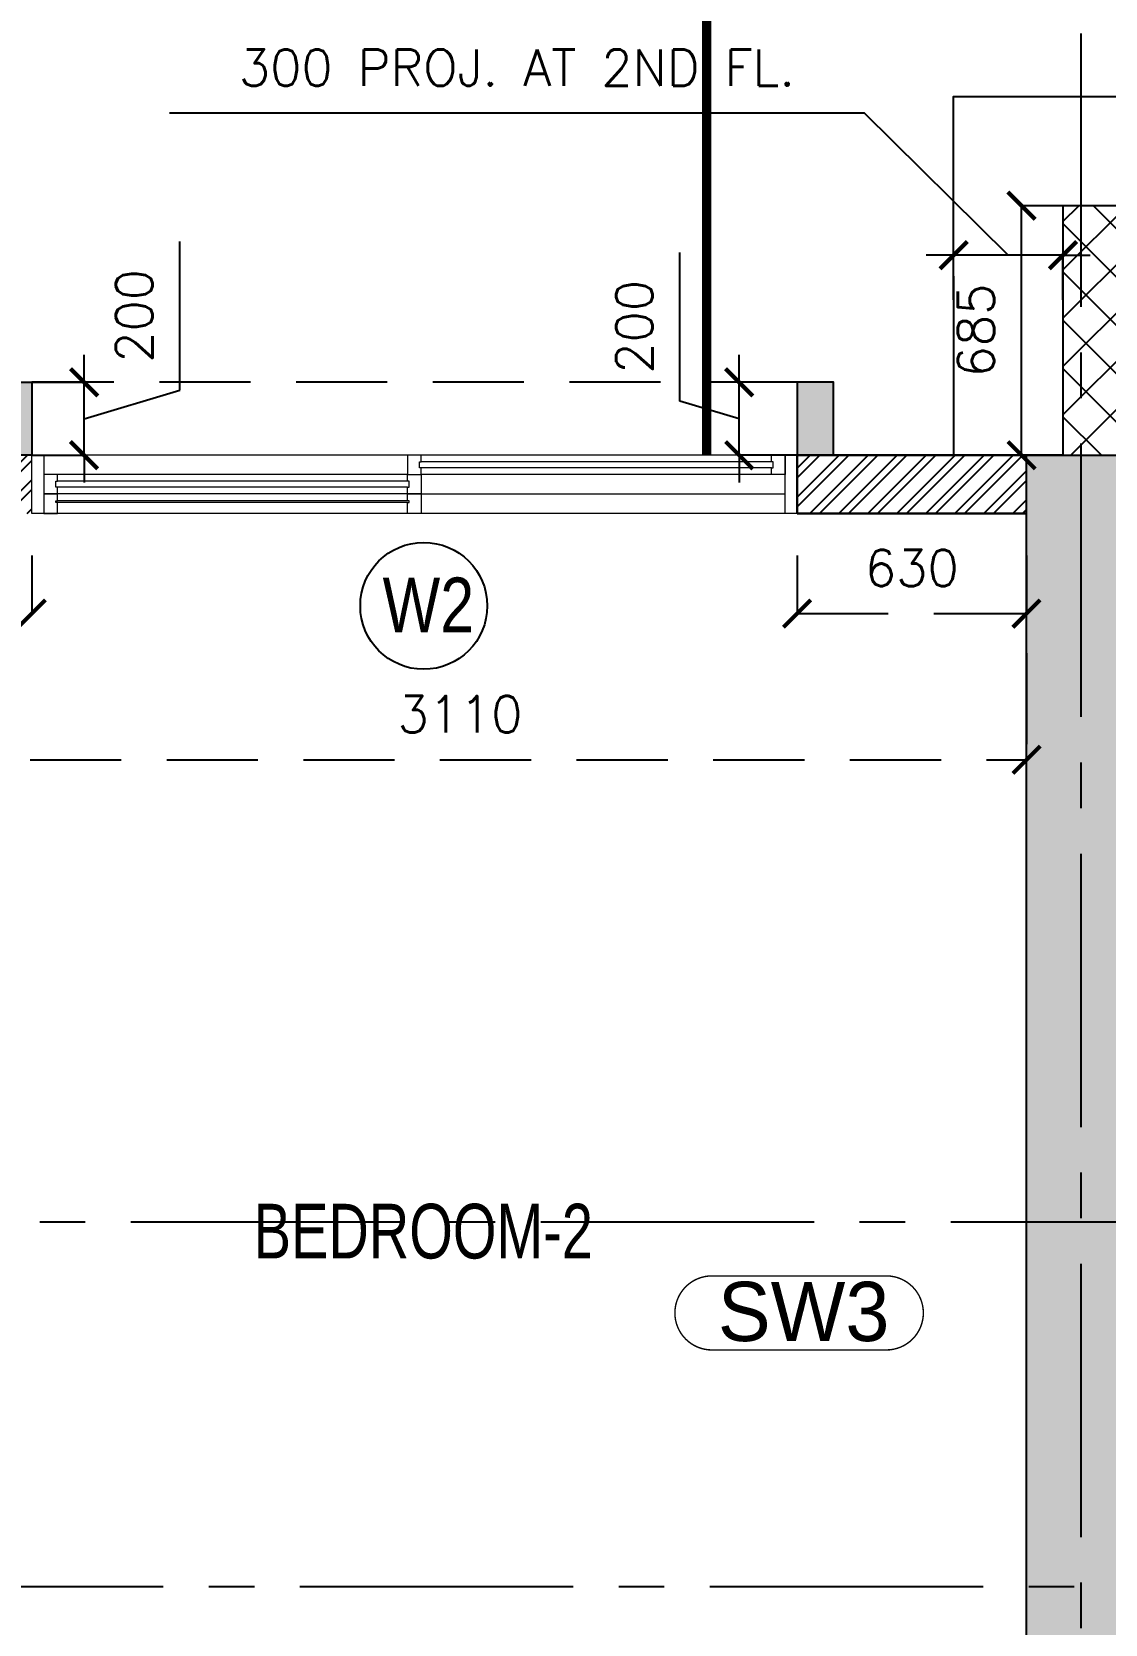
# Model space of a CAD drawing. Header units: millimetres. Extents: x 1124992 to 1258557, y -5767803 to -5695799.
# Drawn here: x 1199762 to 1202708, y -5704297 to -5699929 of the extents above; entities that cross this region are included whole.
import ezdxf
from ezdxf.enums import TextEntityAlignment as Align

# ---------------------------------------------------------------- set-up
doc = ezdxf.new("R2010")
doc.units = ezdxf.units.MM
doc.header["$LTSCALE"] = 1000
doc.header["$MEASUREMENT"] = 0
for name, pattern in [('$1$AUDIT_D_120904163729-0', [0]), ('$36$HIDDEN', [0.375, 0.25, -0.125]), ('$5$AUDIT_D_120904163729-0', [0]), ('$5$HIDDEN', [0.375, 0.25, -0.125]), ('2BHK-A - BACK$0$AUDIT_D_120904163729-0', [0]), ('AUDIT_D_120904163729-0', [0]), ('T8(T9 IS SIMILAR) - 1st FLOOR ELEVATION$0$AUDIT_D_120904163729-0', [0]), ('T8(T9 IS SIMILAR) - DIMENSION & TEXTING$0$HIDDEN', [0.375, 0.25, -0.125]), ('T8(T9 IS SIMILAR) - DIMENSION & TEXTING$0$T8_REFUGE COLUMNS$0$HIDDEN', [0.375, 0.25, -0.125]), ('T8(T9 IS SIMILAR) - TYPICAL FLOOR ELEVATION$0$AUDIT_D_120904163729-0', [0]), ('T8(T9 IS SIMILAR) - TYPICAL FLOOR ELEVATION$0$HIDDEN', [0.375, 0.25, -0.125]), ('T8_REFUGE COLUMNS$0$CENTER2', [1.125, 0.75, -0.125, 0.125, -0.125])]:
    doc.linetypes.add(name, pattern=pattern)
doc.layers.get('0').update_dxf_attribs({"linetype": 'AUDIT_D_120904163729-0'})
for name, color, linetype in [('$0$A-HATCH -160', 251, '$1$AUDIT_D_120904163729-0'), ('$1$A-DIM', 1, '$5$AUDIT_D_120904163729-0'), ('$21$A-DIMENSIONS', 2, '$36$HIDDEN'), ('2BHK-A - BACK$0$A-HATCH -160', 251, '2BHK-A - BACK$0$AUDIT_D_120904163729-0'), ('A_dim', 1, 'Continuous'), ('T8(T9 IS SIMILAR) - 1st FLOOR ELEVATION$0$A-WALL-FEATURES', 110, 'T8(T9 IS SIMILAR) - 1st FLOOR ELEVATION$0$AUDIT_D_120904163729-0'), ('T8(T9 IS SIMILAR) - DIMENSION & TEXTING$0$A-DIMENSIONS', 2, 'T8(T9 IS SIMILAR) - DIMENSION & TEXTING$0$HIDDEN'), ('T8(T9 IS SIMILAR) - DIMENSION & TEXTING$1$a-window-no', 125, 'Continuous'), ('T8(T9 IS SIMILAR) - TYPICAL FLOOR ELEVATION$0$A-DIM', 1, 'T8(T9 IS SIMILAR) - TYPICAL FLOOR ELEVATION$0$AUDIT_D_120904163729-0'), ('T8(T9 IS SIMILAR) - TYPICAL FLOOR ELEVATION$0$A-WALL HATCH', 252, 'T8(T9 IS SIMILAR) - TYPICAL FLOOR ELEVATION$0$AUDIT_D_120904163729-0'), ('T8(T9 IS SIMILAR) - TYPICAL FLOOR ELEVATION$0$A-WALL-FEATURES', 6, 'T8(T9 IS SIMILAR) - TYPICAL FLOOR ELEVATION$0$AUDIT_D_120904163729-0'), ('T8_REFUGE COLUMNS$0$A-CENTERLINE', 193, 'T8_REFUGE COLUMNS$0$CENTER2'), ('T8_REFUGE COLUMNS$0$A-RCC COLS', 3, 'Continuous'), ('T8_TYPICAL COLUMNS$0$A-RCC COLS', 3, 'Continuous')]:
    doc.layers.add(name, color=color, linetype=linetype)
for name, color, linetype, lineweight in [('2BHK-A - BACK$0$A-WALL- 160', 6, 'Continuous', 30), ('2BHK-A - BACK$0$Window', 4, 'Continuous', 20), ('T8(T9 IS SIMILAR) - DIMENSION & TEXTING$0$a-Text', 4, 'Continuous', 0), ('T8(T9 IS SIMILAR)$0$D&W', 8, 'Continuous', 25), ('T8_REFUGE COLUMNS$0$A-COLUMN NO size reduce', 81, 'Continuous', 25)]:
    doc.layers.add(name, color=color, linetype=linetype, lineweight=lineweight)
doc.layers.add('T8_REFUGE COLUMNS$1$COL-HATCH', color=7, linetype='Continuous', lineweight=25, true_color=0xa3a3a3)
doc.styles.add('$6$Romans 1', font='romans.shx', dxfattribs={"height": 100})
doc.styles.add('T8(T9 IS SIMILAR) - DIMENSION & TEXTING$0$ARIAL ARROW', font='swisscl.ttf')
doc.styles.add('T8(T9 IS SIMILAR) - DIMENSION & TEXTING$0$Romans 1', font='romans.shx', dxfattribs={"height": 100})
doc.styles.add('T8(T9 IS SIMILAR) - DIMENSION & TEXTING$1$LODHA STANDERD', font='sanss___.ttf')
doc.styles.add('T8(T9 IS SIMILAR) - TYPICAL FLOOR ELEVATION$0$Romans 1', font='romans.shx', dxfattribs={"height": 100})
doc.styles.add('T8_REFUGE COLUMNS$0$STANDARD', font='GOTHIC.TTF')
doc.dimstyles.new('$2$ALPINE S', dxfattribs={"dimscale": 0, "dimtxt": 100, "dimasz": 75, "dimexe": 0, "dimexo": 0, "dimgap": 75, "dimtad": 1, "dimdec": 0, "dimzin": 0, "dimdsep": 46, "dimtxsty": '$6$Romans 1', "dimblk": '$6$_ArchTick', "dimcen": 0.09, "dimclrd": 256, "dimclre": 256, "dimclrt": 7, "dimadec": 0, "dimazin": 0, "dimtfac": 1, "dimtdec": 0, "dimtofl": 0, "dimtmove": 1, "dimatfit": 0, "dimldrblk": '$2$_Open90', "dimfxl": 1, "dimtolj": 1, "dimtzin": 0, "dimarcsym": 0})
doc.dimstyles.new('T8(T9 IS SIMILAR) - DIMENSION & TEXTING$0$ALPINE S', dxfattribs={"dimscale": 0, "dimtxt": 100, "dimasz": 75, "dimexe": 0, "dimexo": 0, "dimgap": 75, "dimtad": 1, "dimdec": 0, "dimzin": 0, "dimdsep": 46, "dimtxsty": 'T8(T9 IS SIMILAR) - DIMENSION & TEXTING$0$Romans 1', "dimblk": 'T8(T9 IS SIMILAR) - DIMENSION & TEXTING$0$_ArchTick', "dimcen": 0.09, "dimclrd": 256, "dimclre": 256, "dimclrt": 7, "dimadec": 0, "dimazin": 0, "dimtfac": 1, "dimtdec": 0, "dimtofl": 0, "dimtmove": 1, "dimatfit": 0, "dimldrblk": 'T8(T9 IS SIMILAR) - DIMENSION & TEXTING$0$_Open90', "dimfxl": 1, "dimtolj": 1, "dimtzin": 0, "dimarcsym": 0})
doc.dimstyles.new('T8(T9 IS SIMILAR) - TYPICAL FLOOR ELEVATION$0$ALPINE S', dxfattribs={"dimscale": 0, "dimtxt": 100, "dimasz": 75, "dimexe": 0, "dimexo": 0, "dimgap": 75, "dimtad": 1, "dimdec": 0, "dimzin": 0, "dimdsep": 46, "dimtxsty": 'T8(T9 IS SIMILAR) - TYPICAL FLOOR ELEVATION$0$Romans 1', "dimblk": 'T8(T9 IS SIMILAR) - TYPICAL FLOOR ELEVATION$0$_ArchTick', "dimcen": 0.09, "dimclrd": 256, "dimclre": 256, "dimclrt": 7, "dimadec": 0, "dimazin": 0, "dimtfac": 1, "dimtdec": 0, "dimtofl": 0, "dimtmove": 1, "dimatfit": 0, "dimldrblk": 'T8(T9 IS SIMILAR) - TYPICAL FLOOR ELEVATION$0$_Open90', "dimfxl": 1, "dimtolj": 1, "dimtzin": 0, "dimarcsym": 0})

# ---------------------------------------------------------------- blocks, each defined once
blk = doc.blocks.new('T8(T9 IS SIMILAR) - DIMENSION & TEXTING$1$WINDOW TAG')
at = {"layer": 'T8(T9 IS SIMILAR) - DIMENSION & TEXTING$1$a-window-no'}
blk.add_circle((0, 0), 174.1, dxfattribs=at)
at = {"layer": 'T8(T9 IS SIMILAR) - DIMENSION & TEXTING$1$a-window-no', "style": 'T8(T9 IS SIMILAR) - DIMENSION & TEXTING$1$LODHA STANDERD'}
blk.add_attdef('WINDOW', text='', height=150, dxfattribs=at).set_placement((11.3, 2.8), align=Align.MIDDLE_CENTER)
blk = doc.blocks.new('T8(T9 IS SIMILAR) - DIMENSION & TEXTING$0$_ArchTick')
at = {"color": 0, "linetype": 'ByBlock', "const_width": 0.15}
blk.add_lwpolyline([(-0.5, -0.5), (0.5, 0.5)], dxfattribs=at)
blk = doc.blocks.new('*D500')
at = {"layer": 'T8(T9 IS SIMILAR) - DIMENSION & TEXTING$0$A-DIMENSIONS', "linetype": 'T8(T9 IS SIMILAR) - DIMENSION & TEXTING$0$HIDDEN', "lineweight": -2, "transparency": 16777216}
for p, q in [((1199382.6, -5701364.4), (1199382.6, -5701524.7)), ((1199762.6, -5701365.5), (1199762.6, -5701524.7))]:
    blk.add_line(p, q, dxfattribs=at)
at = {"layer": 'T8(T9 IS SIMILAR) - DIMENSION & TEXTING$0$A-DIMENSIONS', "lineweight": -2, "transparency": 16777216}
blk.add_line((1199382.6, -5701524.7), (1199762.6, -5701524.7), dxfattribs=at)
at = {"layer": 'T8(T9 IS SIMILAR) - DIMENSION & TEXTING$0$A-DIMENSIONS', "linetype": 'ByBlock', "lineweight": -2, "transparency": 16777216, "xscale": 75, "yscale": 75, "zscale": 75, "rotation": 180}
blk.add_blockref('T8(T9 IS SIMILAR) - DIMENSION & TEXTING$0$_ArchTick', (1199382.6, -5701524.7), dxfattribs=at)
at = {"layer": 'T8(T9 IS SIMILAR) - DIMENSION & TEXTING$0$A-DIMENSIONS', "linetype": 'ByBlock', "lineweight": -2, "transparency": 16777216, "xscale": 75, "yscale": 75, "zscale": 75}
blk.add_blockref('T8(T9 IS SIMILAR) - DIMENSION & TEXTING$0$_ArchTick', (1199762.6, -5701524.7), dxfattribs=at)
at = {"layer": 'T8(T9 IS SIMILAR) - DIMENSION & TEXTING$0$A-DIMENSIONS', "color": 7, "linetype": 'ByBlock', "transparency": 16777216, "insert": (1199572.6, -5701399.7), "char_height": 100, "attachment_point": 5, "style": 'T8(T9 IS SIMILAR) - DIMENSION & TEXTING$0$Romans 1'}
blk.add_mtext('\\A1;380', dxfattribs=at)
blk = doc.blocks.new('T8(T9 IS SIMILAR) - DIMENSION & TEXTING$0$_Open90')
at = {"color": 0, "linetype": 'ByBlock', "lineweight": -2}
for p, q in [((0, 0), (-1, 0)), ((-0.5, 0.5), (0, 0)), ((0, 0), (-0.5, -0.5))]:
    blk.add_line(p, q, dxfattribs=at)
blk = doc.blocks.new('*D501')
at = {"layer": 'T8(T9 IS SIMILAR) - DIMENSION & TEXTING$0$A-DIMENSIONS', "linetype": 'T8(T9 IS SIMILAR) - DIMENSION & TEXTING$0$HIDDEN', "lineweight": -2, "transparency": 16777216}
for p, q in [((1201862.6, -5701365.5), (1201862.6, -5701524.7)), ((1202492.3, -5701365.5), (1202492.3, -5701524.7))]:
    blk.add_line(p, q, dxfattribs=at)
at = {"layer": 'T8(T9 IS SIMILAR) - DIMENSION & TEXTING$0$A-DIMENSIONS', "lineweight": -2, "transparency": 16777216}
blk.add_line((1201862.6, -5701524.7), (1202492.3, -5701524.7), dxfattribs=at)
at = {"layer": 'T8(T9 IS SIMILAR) - DIMENSION & TEXTING$0$A-DIMENSIONS', "linetype": 'ByBlock', "lineweight": -2, "transparency": 16777216, "xscale": 75, "yscale": 75, "zscale": 75, "rotation": 180}
blk.add_blockref('T8(T9 IS SIMILAR) - DIMENSION & TEXTING$0$_ArchTick', (1201862.6, -5701524.7), dxfattribs=at)
at = {"layer": 'T8(T9 IS SIMILAR) - DIMENSION & TEXTING$0$A-DIMENSIONS', "linetype": 'ByBlock', "lineweight": -2, "transparency": 16777216, "xscale": 75, "yscale": 75, "zscale": 75}
blk.add_blockref('T8(T9 IS SIMILAR) - DIMENSION & TEXTING$0$_ArchTick', (1202492.3, -5701524.7), dxfattribs=at)
at = {"layer": 'T8(T9 IS SIMILAR) - DIMENSION & TEXTING$0$A-DIMENSIONS', "color": 7, "linetype": 'ByBlock', "transparency": 16777216, "insert": (1202177.5, -5701399.7), "char_height": 100, "attachment_point": 5, "style": 'T8(T9 IS SIMILAR) - DIMENSION & TEXTING$0$Romans 1'}
blk.add_mtext('\\A1;630', dxfattribs=at)
blk = doc.blocks.new('*D503')
at = {"layer": 'T8(T9 IS SIMILAR) - DIMENSION & TEXTING$0$A-DIMENSIONS', "linetype": 'T8(T9 IS SIMILAR) - DIMENSION & TEXTING$0$HIDDEN', "lineweight": -2, "transparency": 16777216}
for p, q in [((1199382.6, -5701633.4), (1199382.6, -5701925.9)), ((1202492.3, -5701633.4), (1202492.3, -5701925.9))]:
    blk.add_line(p, q, dxfattribs=at)
at = {"layer": 'T8(T9 IS SIMILAR) - DIMENSION & TEXTING$0$A-DIMENSIONS', "lineweight": -2, "transparency": 16777216}
blk.add_line((1199382.6, -5701925.9), (1202492.3, -5701925.9), dxfattribs=at)
at = {"layer": 'T8(T9 IS SIMILAR) - DIMENSION & TEXTING$0$A-DIMENSIONS', "linetype": 'ByBlock', "lineweight": -2, "transparency": 16777216, "xscale": 75, "yscale": 75, "zscale": 75, "rotation": 180}
blk.add_blockref('T8(T9 IS SIMILAR) - DIMENSION & TEXTING$0$_ArchTick', (1199382.6, -5701925.9), dxfattribs=at)
at = {"layer": 'T8(T9 IS SIMILAR) - DIMENSION & TEXTING$0$A-DIMENSIONS', "linetype": 'ByBlock', "lineweight": -2, "transparency": 16777216, "xscale": 75, "yscale": 75, "zscale": 75}
blk.add_blockref('T8(T9 IS SIMILAR) - DIMENSION & TEXTING$0$_ArchTick', (1202492.3, -5701925.9), dxfattribs=at)
at = {"layer": 'T8(T9 IS SIMILAR) - DIMENSION & TEXTING$0$A-DIMENSIONS', "color": 7, "linetype": 'ByBlock', "transparency": 16777216, "insert": (1200937.4, -5701800.9), "char_height": 100, "attachment_point": 5, "style": 'T8(T9 IS SIMILAR) - DIMENSION & TEXTING$0$Romans 1'}
blk.add_mtext('\\A1;3110', dxfattribs=at)
blk = doc.blocks.new('T8_REFUGE COLUMNS')
at = {"layer": 'T8_REFUGE COLUMNS$1$COL-HATCH', "linetype": 'ByBlock'}
h = blk.add_hatch(color=256, dxfattribs=at)
h.dxf.hatch_style = 1
h.paths.add_polyline_path([(1202492.1, -5701089.9), (1202792.1, -5701089.9), (1202792.1, -5705299.9), (1202492.1, -5705299.9)])
at = {"layer": 'T8_REFUGE COLUMNS$0$A-CENTERLINE'}
for p, q in [((1202642.1, -5728808.5), (1202642.1, -5698573.6)), ((1214284.1, -5703194.9), (1182156.9, -5703194.9)), ((1218123.2, -5704194.9), (1182156.9, -5704194.9))]:
    blk.add_line(p, q, dxfattribs=at)
at = {"layer": 'T8_REFUGE COLUMNS$0$A-COLUMN NO size reduce', "linetype": 'ByBlock', "const_width": 3.9}
blk.add_lwpolyline([(1201628.8, -5703545.1, -1), (1201628.8, -5703341.9), (1202107.5, -5703341.9, -1), (1202107.5, -5703545.1)], format="xyb", close=True, dxfattribs=at)
at = {"layer": 'T8_REFUGE COLUMNS$0$A-RCC COLS', "linetype": 'ByBlock'}
blk.add_lwpolyline([(1202492.1, -5701089.9), (1202792.1, -5701089.9), (1202792.1, -5705299.9), (1202492.1, -5705299.9)], close=True, dxfattribs=at)
at = {"layer": 'T8_REFUGE COLUMNS$0$A-COLUMN NO size reduce', "linetype": 'ByBlock', "insert": (1201645.1, -5703358.2), "char_height": 162.5, "attachment_point": 1, "style": 'T8_REFUGE COLUMNS$0$STANDARD'}
blk.add_mtext_dynamic_manual_height_columns('SW3', width=1423.613, gutter_width=500, heights=[0], dxfattribs=at)
blk = doc.blocks.new('T8_TYPICAL COLUMNS')
at = {"layer": 'T8_TYPICAL COLUMNS$0$A-RCC COLS', "linetype": 'ByBlock'}
blk.add_blockref('T8_REFUGE COLUMNS', (0, 0), dxfattribs=at)
blk = doc.blocks.new('2BHK-A - BACK$0$2100')
at = {"layer": '2BHK-A - BACK$0$Window', "color": 1, "lineweight": 13}
for p, q in [((1150876.5, -5693344.1), (1148842.5, -5693344.1)), ((1149840.7, -5693344.1), (1148880, -5693344.1)), ((1149840.7, -5693397.4), (1148880, -5693397.4)), ((1149840.7, -5693397.4), (1149878.2, -5693397.4)), ((1149878.2, -5693397.4), (1150876.5, -5693397.4)), ((1148842.5, -5693450.8), (1148842.5, -5693450.8)), ((1149840.7, -5693450.8), (1148880, -5693450.8)), ((1150839, -5693450.8), (1149878.2, -5693450.8)), ((1149840.7, -5693504.1), (1148842.5, -5693504.1)), ((1150839, -5693504.1), (1149878.2, -5693504.1))]:
    blk.add_line(p, q, dxfattribs=at)
at = {"layer": '2BHK-A - BACK$0$Window', "color": 5, "lineweight": 13}
for p, q in [((1149840.7, -5693374.4), (1148880, -5693374.4)), ((1149840.7, -5693378.9), (1148880, -5693378.9)), ((1149840.7, -5693416), (1148880, -5693416)), ((1149840.7, -5693432.2), (1148880, -5693432.2)), ((1150839, -5693469.3), (1149878.2, -5693469.3)), ((1150839, -5693485.5), (1149878.2, -5693485.5))]:
    blk.add_line(p, q, dxfattribs=at)
at = {"layer": '2BHK-A - BACK$0$Window', "color": 4, "lineweight": 13}
for points in [[(1148842.5, -5693344.1), (1148809.5, -5693344.1), (1148809.5, -5693504.1), (1148842.5, -5693504.1)], [(1148880, -5693378.9), (1148880, -5693397.4), (1148842.5, -5693397.4), (1148842.5, -5693344.1), (1148880, -5693344.1), (1148880, -5693374.4), (1148875.5, -5693374.4), (1148875.5, -5693378.9)], [(1149840.7, -5693378.9), (1149840.7, -5693397.4), (1149878.2, -5693397.4), (1149878.2, -5693344.1), (1149840.7, -5693344.1), (1149840.7, -5693374.4), (1149845.2, -5693374.4), (1149845.2, -5693378.9)], [(1150909.5, -5693344.1), (1150876.5, -5693344.1), (1150876.5, -5693504.1), (1150909.5, -5693504.1)], [(1148880, -5693432.2), (1148880, -5693450.8), (1148842.5, -5693450.8), (1148842.5, -5693397.4), (1148880, -5693397.4), (1148880, -5693416), (1148875.5, -5693416), (1148875.5, -5693432.2)], [(1149840.7, -5693432.2), (1149840.7, -5693450.8), (1149878.2, -5693450.8), (1149878.2, -5693397.4), (1149840.7, -5693397.4), (1149840.7, -5693416), (1149845.2, -5693416), (1149845.2, -5693432.2)], [(1149878.2, -5693485.5), (1149878.2, -5693504.1), (1149840.7, -5693504.1), (1149840.7, -5693450.8), (1149878.2, -5693450.8), (1149878.2, -5693469.3), (1149873.7, -5693469.3), (1149873.7, -5693485.5)], [(1150839, -5693485.5), (1150839, -5693504.1), (1150876.5, -5693504.1), (1150876.5, -5693450.8), (1150839, -5693450.8), (1150839, -5693469.3), (1150843.5, -5693469.3), (1150843.5, -5693485.5)]]:
    blk.add_lwpolyline(points, close=True, dxfattribs=at)
blk = doc.blocks.new('2BHK-A - BACK')
at = {"layer": '2BHK-A - BACK$0$A-HATCH -160', "linetype": 'ByBlock'}
h = blk.add_hatch(dxfattribs=at)
h.set_pattern_fill('ANSI32', color=256, scale=150)
h.paths.add_polyline_path([(1201862.5, -5701249.9), (1202492.1, -5701249.9), (1202492.1, -5701089.9), (1201862.5, -5701089.9)])
h.paths.add_polyline_path([(1199762.5, -5701090.3), (1199382.1, -5701090.3), (1199382.1, -5701249.9), (1199762.5, -5701249.9)])
at = {"layer": '2BHK-A - BACK$0$A-WALL- 160', "linetype": 'ByBlock'}
for p, q in [((1201862.5, -5701089.9), (1202492.1, -5701089.9)), ((1201862.5, -5701249.9), (1201862.5, -5701089.9)), ((1201862.5, -5701249.9), (1202492.1, -5701249.9))]:
    blk.add_line(p, q, dxfattribs=at)
at = {"layer": '2BHK-A - BACK$0$A-WALL- 160', "linetype": 'ByBlock', "xscale": -1, "rotation": 180}
blk.add_blockref('2BHK-A - BACK$0$2100', (50953, -11394594), dxfattribs=at)
blk = doc.blocks.new('T8(T9 IS SIMILAR) - TYPICAL FLOOR ELEVATION$0$_ArchTick')
at = {"color": 0, "linetype": 'ByBlock', "const_width": 0.15}
blk.add_lwpolyline([(-0.5, -0.5), (0.5, 0.5)], dxfattribs=at)
blk = doc.blocks.new('*D700')
at = {"layer": 'T8(T9 IS SIMILAR) - TYPICAL FLOOR ELEVATION$0$A-DIM', "lineweight": -2, "transparency": 16777216}
for p, q in [((1200168.4, -5700911.6), (1200168.4, -5700504.4)), ((1199905.9, -5700890.3), (1199905.9, -5700815.3)), ((1199905.9, -5701090.3), (1199905.9, -5700890.3)), ((1199905.9, -5700990.3), (1200168.4, -5700911.6)), ((1199905.9, -5701090.3), (1199905.9, -5701165.3))]:
    blk.add_line(p, q, dxfattribs=at)
at = {"layer": 'T8(T9 IS SIMILAR) - TYPICAL FLOOR ELEVATION$0$A-DIM', "linetype": 'T8(T9 IS SIMILAR) - TYPICAL FLOOR ELEVATION$0$HIDDEN', "lineweight": -2, "transparency": 16777216}
for p, q in [((1199762.5, -5700890.3), (1199905.9, -5700890.3)), ((1199762.5, -5701090.3), (1199905.9, -5701090.3))]:
    blk.add_line(p, q, dxfattribs=at)
at = {"layer": 'T8(T9 IS SIMILAR) - TYPICAL FLOOR ELEVATION$0$A-DIM', "linetype": 'ByBlock', "lineweight": -2, "transparency": 16777216, "xscale": 75, "yscale": 75, "zscale": 75}
for p, rotation in [((1199905.9, -5700890.3), 270), ((1199905.9, -5701090.3), 90)]:
    blk.add_blockref('T8(T9 IS SIMILAR) - TYPICAL FLOOR ELEVATION$0$_ArchTick', p, dxfattribs=dict(at, rotation=rotation))
at = {"layer": 'T8(T9 IS SIMILAR) - TYPICAL FLOOR ELEVATION$0$A-DIM', "color": 7, "linetype": 'ByBlock', "transparency": 16777216, "insert": (1200043.4, -5700708), "char_height": 100, "attachment_point": 5, "rotation": 90, "style": 'T8(T9 IS SIMILAR) - TYPICAL FLOOR ELEVATION$0$Romans 1'}
blk.add_mtext('\\A1;200', dxfattribs=at)
blk = doc.blocks.new('T8(T9 IS SIMILAR) - TYPICAL FLOOR ELEVATION$0$_Open90')
at = {"color": 0, "linetype": 'ByBlock', "lineweight": -2}
for p, q in [((0, 0), (-1, 0)), ((-0.5, 0.5), (0, 0)), ((0, 0), (-0.5, -0.5))]:
    blk.add_line(p, q, dxfattribs=at)
blk = doc.blocks.new('*D701')
at = {"layer": 'T8(T9 IS SIMILAR) - TYPICAL FLOOR ELEVATION$0$A-DIM', "lineweight": -2, "transparency": 16777216}
for p, q in [((1201541, -5700941.6), (1201541, -5700534.4)), ((1201703.5, -5700890.3), (1201703.5, -5700815.3)), ((1201703.5, -5701090.3), (1201703.5, -5700890.3)), ((1201703.5, -5700990.3), (1201541, -5700941.6)), ((1201703.5, -5701090.3), (1201703.5, -5701165.3))]:
    blk.add_line(p, q, dxfattribs=at)
at = {"layer": 'T8(T9 IS SIMILAR) - TYPICAL FLOOR ELEVATION$0$A-DIM', "linetype": 'T8(T9 IS SIMILAR) - TYPICAL FLOOR ELEVATION$0$HIDDEN', "lineweight": -2, "transparency": 16777216}
for p, q in [((1201862.6, -5700890.3), (1201703.5, -5700890.3)), ((1201862.6, -5701090.3), (1201703.5, -5701090.3))]:
    blk.add_line(p, q, dxfattribs=at)
at = {"layer": 'T8(T9 IS SIMILAR) - TYPICAL FLOOR ELEVATION$0$A-DIM', "linetype": 'ByBlock', "lineweight": -2, "transparency": 16777216, "xscale": 75, "yscale": 75, "zscale": 75}
for p, rotation in [((1201703.5, -5700890.3), 270), ((1201703.5, -5701090.3), 90)]:
    blk.add_blockref('T8(T9 IS SIMILAR) - TYPICAL FLOOR ELEVATION$0$_ArchTick', p, dxfattribs=dict(at, rotation=rotation))
at = {"layer": 'T8(T9 IS SIMILAR) - TYPICAL FLOOR ELEVATION$0$A-DIM', "color": 7, "linetype": 'ByBlock', "transparency": 16777216, "insert": (1201416, -5700738), "char_height": 100, "attachment_point": 5, "rotation": 90, "style": 'T8(T9 IS SIMILAR) - TYPICAL FLOOR ELEVATION$0$Romans 1'}
blk.add_mtext('\\A1;200', dxfattribs=at)
blk = doc.blocks.new('*D702')
at = {"layer": 'T8(T9 IS SIMILAR) - TYPICAL FLOOR ELEVATION$0$A-DIM', "linetype": 'T8(T9 IS SIMILAR) - TYPICAL FLOOR ELEVATION$0$HIDDEN', "lineweight": -2, "transparency": 16777216}
for p, q in [((1202592.3, -5700405.8), (1202478.6, -5700405.8)), ((1202592.3, -5701090.3), (1202478.6, -5701090.3))]:
    blk.add_line(p, q, dxfattribs=at)
at = {"layer": 'T8(T9 IS SIMILAR) - TYPICAL FLOOR ELEVATION$0$A-DIM', "lineweight": -2, "transparency": 16777216}
blk.add_line((1202478.6, -5701090.3), (1202478.6, -5700405.8), dxfattribs=at)
at = {"layer": 'T8(T9 IS SIMILAR) - TYPICAL FLOOR ELEVATION$0$A-DIM', "linetype": 'ByBlock', "lineweight": -2, "transparency": 16777216, "xscale": 75, "yscale": 75, "zscale": 75}
for p, rotation in [((1202478.6, -5700405.8), 90), ((1202478.6, -5701090.3), 270)]:
    blk.add_blockref('T8(T9 IS SIMILAR) - TYPICAL FLOOR ELEVATION$0$_ArchTick', p, dxfattribs=dict(at, rotation=rotation))
at = {"layer": 'T8(T9 IS SIMILAR) - TYPICAL FLOOR ELEVATION$0$A-DIM', "color": 7, "linetype": 'ByBlock', "transparency": 16777216, "insert": (1202353.6, -5700748.1), "char_height": 100, "attachment_point": 5, "rotation": 90, "style": 'T8(T9 IS SIMILAR) - TYPICAL FLOOR ELEVATION$0$Romans 1'}
blk.add_mtext('\\A1;685', dxfattribs=at)
blk = doc.blocks.new('T8(T9 IS SIMILAR) - 1st FLOOR ELEVATION')
at = {"layer": 'T8(T9 IS SIMILAR) - 1st FLOOR ELEVATION$0$A-WALL-FEATURES', "color": 5, "linetype": 'T8(T9 IS SIMILAR) - 1st FLOOR ELEVATION$0$AUDIT_D_120904163729-0', "ltscale": 0.5}
blk.add_lwpolyline([(1202292.4, -5701090.3), (1202292.2, -5700105.8), (1210252.3, -5700105.8), (1210252.3, -5701089.9)], dxfattribs=at)
blk = doc.blocks.new('$6$_ArchTick')
at = {"color": 0, "linetype": 'ByBlock', "const_width": 0.15}
blk.add_lwpolyline([(-0.5, -0.5), (0.5, 0.5)], dxfattribs=at)
blk = doc.blocks.new('*D77')
at = {"layer": '$1$A-DIM', "lineweight": -2, "transparency": 16777216}
for p, q in [((17215.3, 18648), (15308.2, 18648)), ((17610.2, 18258.4), (17215.3, 18648)), ((17460.2, 18258.4), (17385.2, 18258.4)), ((17760.2, 18258.4), (17460.2, 18258.4)), ((17760.2, 18258.4), (17835.2, 18258.4))]:
    blk.add_line(p, q, dxfattribs=at)
at = {"layer": '$1$A-DIM', "linetype": '$5$HIDDEN', "lineweight": -2, "transparency": 16777216}
for p, q in [((17460.2, 18135.9), (17460.2, 18258.4)), ((17760.2, 18135.9), (17760.2, 18258.4))]:
    blk.add_line(p, q, dxfattribs=at)
at = {"layer": '$1$A-DIM', "linetype": 'ByBlock', "lineweight": -2, "transparency": 16777216, "xscale": 75, "yscale": 75, "zscale": 75}
blk.add_blockref('$6$_ArchTick', (17460.2, 18258.4), dxfattribs=at)
at = {"layer": '$1$A-DIM', "linetype": 'ByBlock', "lineweight": -2, "transparency": 16777216, "xscale": 75, "yscale": 75, "zscale": 75, "rotation": 180}
blk.add_blockref('$6$_ArchTick', (17760.2, 18258.4), dxfattribs=at)
at = {"layer": '$1$A-DIM', "color": 7, "linetype": 'ByBlock', "transparency": 16777216, "insert": (16261.7, 18773), "char_height": 100, "attachment_point": 5, "style": '$6$Romans 1'}
blk.add_mtext('\\A1;300 PROJ. AT 2ND FL.', dxfattribs=at)
blk = doc.blocks.new('$2$_Open90')
at = {"color": 0, "linetype": 'ByBlock', "lineweight": -2}
for p, q in [((0, 0), (-1, 0)), ((-0.5, 0.5), (0, 0)), ((0, 0), (-0.5, -0.5))]:
    blk.add_line(p, q, dxfattribs=at)
blk = doc.blocks.new('T8(T9 IS SIMILAR) - DIMENSION & TEXTING')
at = {"color": 4, "linetype": 'T8(T9 IS SIMILAR) - DIMENSION & TEXTING$0$T8_REFUGE COLUMNS$0$HIDDEN', "ltscale": 5, "const_width": 25, "elevation": 0.1}
blk.add_lwpolyline([(1201614.3, -5696849.1), (1201614.3, -5701090.9)], dxfattribs=at)
at = {"layer": 'T8(T9 IS SIMILAR) - DIMENSION & TEXTING$1$a-window-no'}
ref = blk.add_blockref('T8(T9 IS SIMILAR) - DIMENSION & TEXTING$1$WINDOW TAG', (1200838.1, -5701503.6), dxfattribs=at)
ref.add_attrib('WINDOW', 'W2', dxfattribs={"height": 150, "style": 'T8(T9 IS SIMILAR) - DIMENSION & TEXTING$1$LODHA STANDERD', "width": 0.8}).set_placement((1200850.8, -5701500.9), align=Align.MIDDLE_CENTER)
at = {"layer": 'T8(T9 IS SIMILAR) - DIMENSION & TEXTING$0$a-Text', "style": 'T8(T9 IS SIMILAR) - DIMENSION & TEXTING$0$ARIAL ARROW'}
blk.add_text('BEDROOM-2', height=150, dxfattribs=at).set_placement((1200371.2, -5703294.1))
at = {"layer": 'T8(T9 IS SIMILAR) - DIMENSION & TEXTING$0$A-DIMENSIONS', "linetype": 'ByBlock'}
dim = blk.add_linear_dim(base=(1199762.6, -5701524.7), p1=(1199382.6, -5701364.4), p2=(1199762.6, -5701365.5), dimstyle='T8(T9 IS SIMILAR) - DIMENSION & TEXTING$0$ALPINE S', override={"dimscale": 1, "dimfxl": 5, "dimarcsym": 1}, dxfattribs=at)
dim.commit()
dim.dimension.update_dxf_attribs({"geometry": '*D500', "text_midpoint": (1199572.6, -5701524.7), "dimtype": 128})
for base, p1, p2, picture, middle in [((1202492.3, -5701524.7), (1201862.6, -5701365.5), (1202492.3, -5701365.5), '*D501', (1202177.5, -5701399.7)), ((1202492.3, -5701925.9), (1199382.6, -5701633.4), (1202492.3, -5701633.4), '*D503', (1200937.4, -5701800.9))]:
    dim = blk.add_linear_dim(base=base, p1=p1, p2=p2, dimstyle='T8(T9 IS SIMILAR) - DIMENSION & TEXTING$0$ALPINE S', override={"dimscale": 1, "dimfxl": 5, "dimarcsym": 1}, dxfattribs=at)
    dim.commit()
    dim.dimension.update_dxf_attribs({"geometry": picture, "text_midpoint": middle})
blk = doc.blocks.new('T8(T9 IS SIMILAR) - TYPICAL FLOOR ELEVATION')
at = {"layer": 'T8(T9 IS SIMILAR) - TYPICAL FLOOR ELEVATION$0$A-WALL HATCH', "linetype": 'ByBlock'}
h = blk.add_hatch(dxfattribs=at)
h.set_pattern_fill('ANSI37', color=256, scale=750)
h.set_pattern_definition([(45, (-0.1, -0.21), (-66.2912607, 66.2912607), []), (135, (-0.1, -0.21), (-66.2912607, -66.2912607), [])])
h.paths.add_polyline_path([(1186632.3, -5709913.9), (1186432.3, -5709913.9), (1186432.3, -5708154.2), (1186632.3, -5708154.2)])
h.paths.add_polyline_path([(1190032.3, -5708154), (1190232.6, -5708154), (1190232.6, -5709913.7), (1190032.3, -5709913.7)])
h.paths.add_polyline_path([(1202792.3, -5700405.8), (1202592.3, -5700405.8), (1202592.3, -5701090.3), (1202792.3, -5701090.3)])
h.paths.add_polyline_path([(1209952.2, -5700405.8), (1209752.2, -5700405.8), (1209752.2, -5701092), (1209952.2, -5701092)])
h.paths.add_polyline_path([(1222512.1, -5708154), (1222311.7, -5708154), (1222311.7, -5709913.7), (1222512.1, -5709913.7)])
h.paths.add_polyline_path([(1225912.1, -5709913.9), (1226112.1, -5709913.9), (1226112.1, -5708154.2), (1225912.1, -5708154.2)])
h.paths.add_polyline_path([(1209852.3, -5729369.1), (1210052.3, -5729369.1), (1210052.3, -5728684.2), (1209852.3, -5728684.2)])
h.paths.add_polyline_path([(1202692.1, -5729369.1), (1202492, -5729369.1), (1202492, -5728684.2), (1202692.1, -5728684.2)])
h = blk.add_hatch(dxfattribs=at)
h.set_pattern_fill('ZIGZAG', color=256, scale=250)
h.set_pattern_definition([(0, (0, 0), (31.25, 31.25), [31.25, -31.25]), (90, (31.25, 0), (-31.25, 31.25), [31.25, -31.25])])
h.paths.add_polyline_path([(1186332.7, -5719983.5), (1186332.7, -5719683.5), (1186432.7, -5719683.5), (1186432.7, -5719883.5), (1186982.7, -5719883.5), (1186982.7, -5719523.5), (1187082.7, -5719523.5), (1187082.7, -5719983.5)])
h.paths.add_polyline_path([(1190232.7, -5719983.5), (1190232.7, -5719683.5), (1190132.7, -5719683.5), (1190132.7, -5719883.5), (1189582.7, -5719883.5), (1189582.7, -5719523.5), (1189482.7, -5719523.5), (1189482.7, -5719983.5)])
h.paths.add_polyline_path([(1190857.7, -5717933.5), (1190857.7, -5717733.5), (1190757.7, -5717733.5), (1190757.7, -5717933.5)])
h.paths.add_polyline_path([(1193357.7, -5717733.5), (1193357.7, -5717933.5), (1193257.7, -5717933.5), (1193257.7, -5717733.5)])
h.paths.add_polyline_path([(1196632.8, -5709938.8), (1196632.8, -5709738.8), (1196532.8, -5709738.8), (1196532.8, -5709938.8)])
h.paths.add_polyline_path([(1194132, -5709738.8), (1194132, -5709938.8), (1194032, -5709938.8), (1194032, -5709738.8)])
h.paths.add_polyline_path([(1195742.7, -5701889.7), (1196212.8, -5701889.7), (1196212.8, -5702349.7), (1196112.8, -5702349.7), (1196112.8, -5701989.7), (1195742.7, -5701989.7)])
h.paths.add_polyline_path([(1198312.8, -5702349.7), (1198312.8, -5701889.7), (1199132.6, -5701889.7), (1199132.6, -5701989.7), (1198412.8, -5701989.7), (1198412.8, -5702349.7)])
h.paths.add_polyline_path([(1199662.5, -5701090.3), (1199662.5, -5700890.3), (1199762.5, -5700890.3), (1199762.5, -5701090.3)])
h.paths.add_polyline_path([(1201862.6, -5700890.3), (1201862.6, -5701090.3), (1201962.6, -5701090.3), (1201962.6, -5700890.3)])
h.paths.add_polyline_path([(1210681.9, -5700890.3), (1210681.9, -5701090.3), (1210581.9, -5701090.3), (1210581.9, -5700890.3)])
h.paths.add_polyline_path([(1212882, -5701090.3), (1212882, -5700890.3), (1212782, -5700890.3), (1212782, -5701090.3)])
h.paths.add_polyline_path([(1214231.8, -5702349.7), (1214231.8, -5701889.7), (1213412.3, -5701889.7), (1213412.3, -5701989.7), (1214131.8, -5701989.7), (1214131.8, -5702349.7)])
h.paths.add_polyline_path([(1216801.9, -5701889.7), (1216331.8, -5701889.7), (1216331.8, -5702349.7), (1216431.8, -5702349.7), (1216431.8, -5701989.7), (1216801.9, -5701989.7)])
h.paths.add_polyline_path([(1215911.7, -5709938.8), (1215911.7, -5709738.8), (1216011.7, -5709738.8), (1216011.7, -5709938.8)])
h.paths.add_polyline_path([(1218412.5, -5709738.8), (1218412.5, -5709938.8), (1218512.5, -5709938.8), (1218512.5, -5709738.8)])
h.paths.add_polyline_path([(1221686.9, -5717933.5), (1221686.9, -5717733.5), (1221786.9, -5717733.5), (1221786.9, -5717933.5)])
h.paths.add_polyline_path([(1219186.9, -5717733.5), (1219186.9, -5717933.5), (1219286.9, -5717933.5), (1219286.9, -5717733.5)])
h.paths.add_polyline_path([(1222311.8, -5719983.5), (1222311.8, -5719683.5), (1222411.8, -5719683.5), (1222411.8, -5719883.5), (1222961.8, -5719883.5), (1222961.8, -5719523.5), (1223061.8, -5719523.5), (1223061.8, -5719983.5)])
h.paths.add_polyline_path([(1226211.8, -5719983.5), (1226211.8, -5719683.5), (1226111.8, -5719683.5), (1226111.8, -5719883.5), (1225561.8, -5719883.5), (1225561.8, -5719523.5), (1225461.8, -5719523.5), (1225461.8, -5719983.5)])
h.paths.add_polyline_path([(1217001.9, -5727584.6), (1216901.9, -5727584.6), (1216901.9, -5727784.6), (1216356.8, -5727784.6), (1216356.8, -5727424.6), (1216256.8, -5727424.6), (1216256.8, -5727884.6), (1217001.9, -5727884.6)])
h.paths.add_polyline_path([(1214156.8, -5727424.6), (1214056.8, -5727424.6), (1214056.8, -5727784.6), (1213412.3, -5727784.6), (1213412.3, -5727884.6), (1214156.8, -5727884.6)])
h.paths.add_polyline_path([(1210681.9, -5728884), (1210681.9, -5728684), (1210581.9, -5728684), (1210581.9, -5728884)])
h.paths.add_polyline_path([(1212882, -5728684), (1212882, -5728884), (1212782, -5728884), (1212782, -5728684)])
h.paths.add_polyline_path([(1201862.6, -5728884), (1201862.6, -5728684), (1201962.6, -5728684), (1201962.6, -5728884)])
h.paths.add_polyline_path([(1199662.5, -5728684), (1199662.5, -5728884), (1199762.5, -5728884), (1199762.5, -5728684)])
h.paths.add_polyline_path([(1198387.7, -5727424.6), (1198487.7, -5727424.6), (1198487.7, -5727784.6), (1199132.3, -5727784.6), (1199132.3, -5727884.6), (1198387.7, -5727884.6)])
h.paths.add_polyline_path([(1195542.6, -5727584.6), (1195642.6, -5727584.6), (1195642.6, -5727784.6), (1196187.7, -5727784.6), (1196187.7, -5727424.6), (1196287.7, -5727424.6), (1196287.7, -5727884.6), (1195542.6, -5727884.6)])
at = {"layer": 'T8(T9 IS SIMILAR) - TYPICAL FLOOR ELEVATION$0$A-WALL-FEATURES', "color": 8, "linetype": 'T8(T9 IS SIMILAR) - TYPICAL FLOOR ELEVATION$0$HIDDEN'}
blk.add_line((1201862.6, -5700890.3), (1199762.5, -5700890.3), dxfattribs=at)
at = {"layer": 'T8(T9 IS SIMILAR) - TYPICAL FLOOR ELEVATION$0$A-WALL-FEATURES', "linetype": 'ByBlock'}
for points in [[(1202792.3, -5700405.8), (1202592.3, -5700405.8), (1202592.3, -5701090.3), (1202792.3, -5701090.3)], [(1199662.5, -5701090.3), (1199662.5, -5700890.3), (1199762.5, -5700890.3), (1199762.5, -5701090.3)], [(1201862.6, -5700890.3), (1201862.6, -5701090.3), (1201962.6, -5701090.3), (1201962.6, -5700890.3)]]:
    blk.add_lwpolyline(points, close=True, dxfattribs=at)
at = {"layer": 'T8(T9 IS SIMILAR) - TYPICAL FLOOR ELEVATION$0$A-DIM', "linetype": 'ByBlock'}
for base, p1, p2, picture, middle in [((1202478.6232, -5700405.7932, 0.0691), (1202592.2645, -5701090.3143), (1202592.2645, -5700405.7932), '*D702', (1202353.6232, -5700748.0537, 0.0691)), ((1199905.9, -5700890.3), (1199762.5, -5701090.3), (1199762.5, -5700890.3), '*D700', (1200043.4, -5700836.6)), ((1201703.5, -5700890.3), (1201862.6, -5701090.3), (1201862.6, -5700890.3), '*D701', (1201416, -5700866.6))]:
    dim = blk.add_linear_dim(base=base, p1=p1, p2=p2, angle=90, dimstyle='T8(T9 IS SIMILAR) - TYPICAL FLOOR ELEVATION$0$ALPINE S', override={"dimscale": 1, "dimfxl": 5, "dimarcsym": 1}, dxfattribs=at)
    dim.commit()
    dim.dimension.update_dxf_attribs({"geometry": picture, "text_midpoint": middle})
blk = doc.blocks.new('T8(T9 IS SIMILAR)')
at = {"layer": 'T8(T9 IS SIMILAR)$0$D&W', "linetype": 'ByBlock'}
blk.add_blockref('2BHK-A - BACK', (0, 0), dxfattribs=at)
blk.add_blockref('T8(T9 IS SIMILAR) - TYPICAL FLOOR ELEVATION', (0, 0), dxfattribs=at)
blk.add_blockref('T8_TYPICAL COLUMNS', (0, 0), dxfattribs=at)
blk = doc.blocks.new('2ndflproj')
at = {"layer": '$1$A-DIM', "linetype": 'ByBlock'}
dim = blk.add_linear_dim(base=(17460.2, 18258.4), p1=(17760.2, 18135.9, 0), p2=(17460.2, 18135.9), text='<> PROJ. AT 2ND FL.', dimstyle='$2$ALPINE S', override={"dimscale": 1, "dimfxl": 5, "dimarcsym": 1}, dxfattribs=at)
dim.commit()
dim.dimension.update_dxf_attribs({"geometry": '*D77', "text_midpoint": (17140.3, 18648), "dimtype": 128})

msp = doc.modelspace()

# ---------------------------------------------------------------- block references
at = {"layer": '$21$A-DIMENSIONS', "linetype": 'ByBlock'}
msp.add_blockref('T8(T9 IS SIMILAR)', (0, 0), dxfattribs=at)

# ---------------------------------------------------------------- next in the draw order: block references
at = {"layer": '$0$A-HATCH -160', "linetype": 'ByBlock'}
msp.add_blockref('T8(T9 IS SIMILAR) - DIMENSION & TEXTING', (0, 0), dxfattribs=at)

# ---------------------------------------------------------------- next in the draw order: block references
at = {"linetype": 'ByBlock'}
msp.add_blockref('2ndflproj', (1184832.069, -5718799.863), dxfattribs=at)
at = {"layer": 'A_dim', "linetype": 'ByBlock'}
msp.add_blockref('T8(T9 IS SIMILAR) - 1st FLOOR ELEVATION', (0, 0), dxfattribs=at)

doc.saveas('drawing.dxf')
